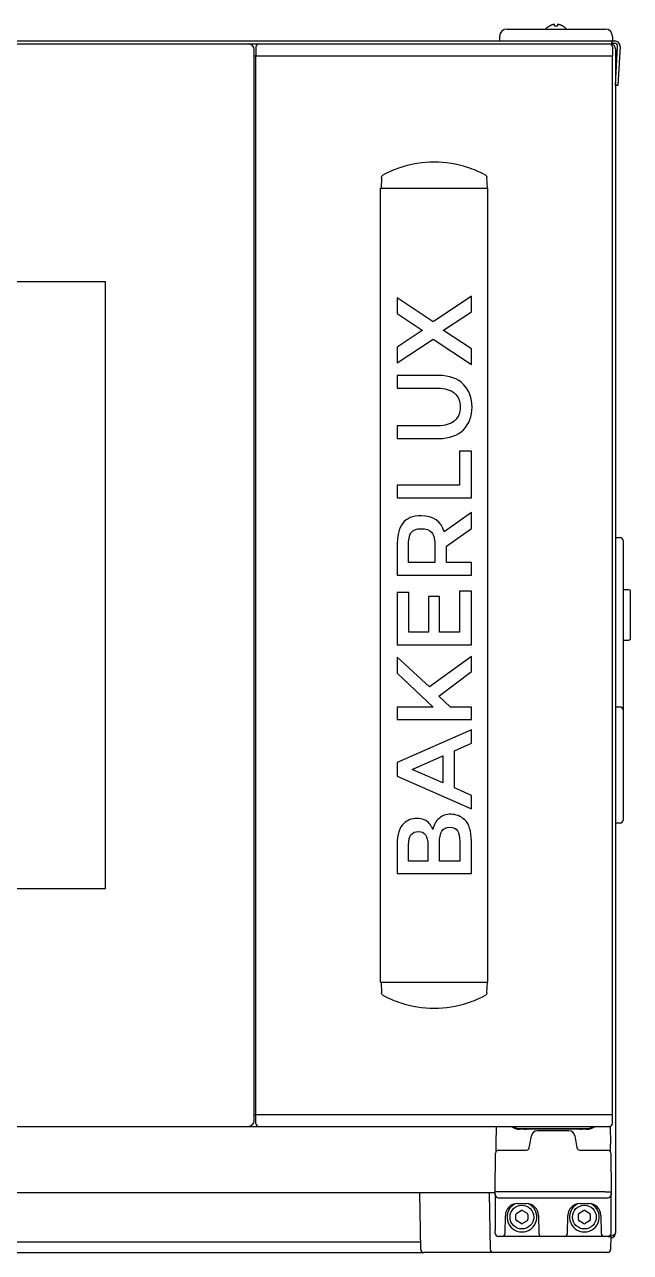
# Model space of a CAD drawing. Header units: millimetres. Extents: x -16733 to -11990, y 4098 to 7122.
# Drawn here: x -13584.8 to -13381, y 5611.4 to 6024.3 of the extents above; entities that cross this region are included whole.
import ezdxf

# ---------------------------------------------------------------- set-up
doc = ezdxf.new("R2010")
doc.units = ezdxf.units.MM
doc.header["$LTSCALE"] = 346.5
doc.layers.get('0').update_dxf_attribs({"linetype": 'CONTINUOUS'})

msp = doc.modelspace()

# ---------------------------------------------------------------- linework, layer by layer
at = {"color": 7, "linetype": 'Continuous'}
for p, q in [((-13425.04, 6020.34), (-13425.04, 6020.3)), ((-13425.04, 6020.3), (-13425.02, 6019.04)), ((-13422.54, 6022.8), (-13389.54, 6022.8)), ((-13408.34, 6023.74), (-13408.34, 6023.78)), ((-13406.54, 6023.74), (-13406.54, 6024.29)), ((-13405.54, 6024.29), (-13405.54, 6023.74)), ((-13403.74, 6023.78), (-13403.74, 6023.74)), ((-13387.04, 6020.3), (-13387.06, 6019.04)), ((-13387.04, 6020.34), (-13387.04, 6020.3)), ((-13983.88, 6017.8), (-13388.09, 6017.8)), ((-13949.8, 6018.8), (-13386.34, 6018.8)), ((-13506.99, 6016.81), (-13507.04, 6013.8)), ((-13387.34, 6018.8), (-13386.34, 6018.8)), ((-13387.34, 6018.8), (-13387.34, 6017.44)), ((-13387.34, 6017.44), (-13387.34, 6018.8)), ((-13387.34, 6018), (-13386.34, 6018)), ((-13387.09, 6016.81), (-13387.04, 6013.8)), ((-13386.03, 6003.84), (-13385.34, 6016.95)), ((-13384.54, 6016.9), (-13385.23, 6003.8)), ((-13507.54, 5655.8), (-13507.54, 6015.8)), ((-13507.54, 6013.8), (-13387.04, 6013.8)), ((-13507.04, 6013.8), (-13387.04, 6013.8)), ((-13507.04, 5657.8), (-13507.04, 6013.8)), ((-13507.04, 5657.8), (-13507.04, 6013.8)), ((-13387.04, 5657.8), (-13387.04, 6013.8)), ((-13386.04, 6016.1), (-13386.04, 5618)), ((-13385.23, 6003.8), (-13386.03, 6003.84)), ((-13464.79, 5972.88), (-13464.92, 5969.29)), ((-13429.16, 5969.29), (-13429.29, 5972.88)), ((-13465.04, 5969.3), (-13429.04, 5969.3)), ((-13465.04, 5702.3), (-13465.04, 5969.3)), ((-13429.04, 5702.3), (-13429.04, 5969.3)), ((-13557.54, 5937.8), (-13814.54, 5937.8)), ((-13557.54, 5733.8), (-13557.54, 5937.8)), ((-13447.38, 5924.38), (-13459.54, 5932.36)), ((-13459.54, 5932.36), (-13459.54, 5927.14)), ((-13434.54, 5932.97), (-13447.38, 5924.38)), ((-13434.54, 5927.71), (-13434.54, 5932.97)), ((-13459.54, 5927.14), (-13451.1, 5921.56)), ((-13443.95, 5921.56), (-13434.54, 5927.71)), ((-13451.1, 5921.38), (-13459.54, 5915.8)), ((-13451.1, 5921.56), (-13451.1, 5921.38)), ((-13443.95, 5921.38), (-13443.95, 5921.56)), ((-13434.54, 5915.23), (-13443.95, 5921.38)), ((-13459.54, 5910.58), (-13447.38, 5918.55)), ((-13447.38, 5918.55), (-13434.54, 5909.97)), ((-13459.54, 5915.8), (-13459.54, 5910.58)), ((-13434.54, 5909.97), (-13434.54, 5915.23)), ((-13445.52, 5906.29), (-13459.54, 5906.29)), ((-13459.54, 5906.29), (-13459.54, 5902.07)), ((-13459.54, 5902.07), (-13445.7, 5902.07)), ((-13445.7, 5889.33), (-13459.54, 5889.33)), ((-13459.54, 5889.33), (-13459.54, 5885.11)), ((-13459.54, 5885.11), (-13445.52, 5885.11)), ((-13434.54, 5880.82), (-13438.55, 5880.82)), ((-13438.55, 5880.82), (-13438.55, 5869.41)), ((-13434.54, 5865.19), (-13434.54, 5880.82)), ((-13438.55, 5869.41), (-13459.54, 5869.41)), ((-13459.54, 5869.41), (-13459.54, 5865.19)), ((-13459.54, 5865.19), (-13434.54, 5865.19)), ((-13434.54, 5860.26), (-13443.63, 5853.71)), ((-13434.54, 5854.89), (-13434.54, 5860.26)), ((-13442.95, 5848.92), (-13434.54, 5854.89)), ((-13386.04, 5851.8), (-13384.54, 5851.8)), ((-13459.54, 5848.45), (-13459.54, 5839.15)), ((-13455.71, 5843.38), (-13455.71, 5848.74)), ((-13446.77, 5848.63), (-13446.77, 5843.38)), ((-13442.95, 5843.38), (-13442.95, 5848.92)), ((-13383.54, 5850.8), (-13383.54, 5756.8)), ((-13446.77, 5843.38), (-13455.71, 5843.38)), ((-13434.54, 5843.38), (-13442.95, 5843.38)), ((-13434.54, 5839.15), (-13434.54, 5843.38)), ((-13459.54, 5839.15), (-13434.54, 5839.15)), ((-13455.57, 5833.33), (-13459.54, 5833.33)), ((-13459.54, 5833.33), (-13459.54, 5815.76)), ((-13455.57, 5819.98), (-13455.57, 5833.33)), ((-13445.2, 5831.97), (-13448.95, 5831.97)), ((-13448.95, 5831.97), (-13448.95, 5819.98)), ((-13445.2, 5819.98), (-13445.2, 5831.97)), ((-13434.54, 5833.75), (-13438.51, 5833.75)), ((-13438.51, 5833.75), (-13438.51, 5819.98)), ((-13434.54, 5815.76), (-13434.54, 5833.75)), ((-13381.54, 5834.26), (-13383.54, 5834.27)), ((-13381.04, 5817.83), (-13381.04, 5833.76)), ((-13448.95, 5819.98), (-13455.57, 5819.98)), ((-13438.51, 5819.98), (-13445.2, 5819.98)), ((-13459.54, 5815.76), (-13434.54, 5815.76)), ((-13383.54, 5817.33), (-13381.54, 5817.33)), ((-13448.6, 5801.57), (-13459.54, 5811.62)), ((-13459.54, 5811.62), (-13459.54, 5806.25)), ((-13434.54, 5811.76), (-13448.6, 5801.57)), ((-13434.54, 5806.75), (-13434.54, 5811.76)), ((-13459.54, 5806.25), (-13447.35, 5794.81)), ((-13445.49, 5798.45), (-13434.54, 5806.75)), ((-13441.55, 5794.81), (-13445.49, 5798.45)), ((-13447.35, 5794.81), (-13459.54, 5794.81)), ((-13459.54, 5794.81), (-13459.54, 5790.59)), ((-13434.54, 5794.81), (-13441.55, 5794.81)), ((-13434.54, 5790.59), (-13434.54, 5794.81)), ((-13384.54, 5794.8), (-13386.04, 5794.8)), ((-13459.54, 5790.59), (-13434.54, 5790.59)), ((-13434.54, 5787.12), (-13459.54, 5776.1)), ((-13434.54, 5782.61), (-13434.54, 5787.12)), ((-13440.23, 5780.11), (-13434.54, 5782.61)), ((-13454.43, 5773.85), (-13444.13, 5778.39)), ((-13444.13, 5778.39), (-13444.13, 5769.31)), ((-13440.23, 5767.59), (-13440.23, 5780.11)), ((-13459.54, 5776.1), (-13459.54, 5771.59)), ((-13444.13, 5769.31), (-13454.43, 5773.85)), ((-13459.54, 5771.59), (-13434.54, 5760.58)), ((-13434.54, 5765.08), (-13440.23, 5767.59)), ((-13434.54, 5760.58), (-13434.54, 5765.08)), ((-13384.54, 5755.8), (-13386.04, 5755.8)), ((-13459.54, 5748.53), (-13459.54, 5738.8)), ((-13455.64, 5743.02), (-13455.64, 5748.42)), ((-13449.17, 5748.38), (-13449.17, 5743.02)), ((-13445.27, 5743.02), (-13445.27, 5749.1)), ((-13438.44, 5749.63), (-13438.44, 5743.02)), ((-13434.54, 5738.8), (-13434.54, 5749.74)), ((-13449.17, 5743.02), (-13455.64, 5743.02)), ((-13438.44, 5743.02), (-13445.27, 5743.02)), ((-13459.54, 5738.8), (-13434.54, 5738.8)), ((-13814.54, 5733.8), (-13557.54, 5733.8)), ((-13465.04, 5702.3), (-13429.04, 5702.3)), ((-13464.92, 5702.3), (-13464.79, 5698.72)), ((-13429.29, 5698.72), (-13429.16, 5702.3)), ((-13507.54, 5657.8), (-13387.04, 5657.8)), ((-13506.99, 5654.78), (-13507.04, 5657.8)), ((-13387.09, 5654.78), (-13387.04, 5657.8)), ((-13983.88, 5653.8), (-13388.09, 5653.8)), ((-13426.25, 5653.8), (-13426.31, 5647.85)), ((-13395.77, 5652.8), (-13418.31, 5652.8)), ((-13418.1, 5653.05), (-13395.98, 5653.05)), ((-13388.36, 5653.8), (-13388.35, 5653.8)), ((-13388.35, 5653.8), (-13388.35, 5653.8)), ((-13387.83, 5653.85), (-13387.78, 5647.82)), ((-13415.05, 5646.56), (-13414.33, 5650.64)), ((-13401.72, 5652.3), (-13412.36, 5652.3)), ((-13399.75, 5650.64), (-13399.03, 5646.56)), ((-13426.54, 5631.8), (-13426.43, 5644.81)), ((-13426.33, 5646.06), (-13426.34, 5645.47)), ((-13426.34, 5645.47), (-13426.34, 5645.2)), ((-13426.32, 5646.87), (-13426.33, 5646.06)), ((-13426.31, 5647.85), (-13426.32, 5646.87)), ((-13425.43, 5645.8), (-13416.03, 5645.8)), ((-13398.06, 5645.8), (-13388.65, 5645.8)), ((-13387.77, 5646.81), (-13387.78, 5647.82)), ((-13387.76, 5646.16), (-13387.77, 5646.81)), ((-13387.75, 5645.55), (-13387.76, 5646.16)), ((-13387.74, 5645.2), (-13387.75, 5645.55)), ((-13387.65, 5644.81), (-13387.54, 5631.8)), ((-13428.54, 5631.4), (-13943.54, 5631.4)), ((-13451.56, 5612.38), (-13451.89, 5631.4)), ((-13426.54, 5631.4), (-13428.54, 5631.4)), ((-13428.54, 5631.4), (-13428.21, 5612.38)), ((-13426.52, 5630.78), (-13426.54, 5631.8)), ((-13426.54, 5631.13), (-13426.54, 5618.8)), ((-13425.52, 5629.8), (-13388.56, 5629.8)), ((-13389.54, 5631.8), (-13424.54, 5631.8)), ((-13387.54, 5631.8), (-13387.56, 5630.78)), ((-13387.54, 5618.8), (-13387.54, 5631.13)), ((-13423.22, 5617.78), (-13423.11, 5623.87)), ((-13419.54, 5622.43), (-13419.54, 5624.16)), ((-13419.29, 5624.6), (-13417.79, 5625.46)), ((-13419.11, 5627.8), (-13415.97, 5627.8)), ((-13417.29, 5625.46), (-13415.79, 5624.6)), ((-13415.54, 5624.16), (-13415.54, 5622.43)), ((-13411.97, 5623.87), (-13411.87, 5617.78)), ((-13402.22, 5617.78), (-13402.11, 5623.87)), ((-13398.54, 5622.43), (-13398.54, 5624.16)), ((-13398.29, 5624.6), (-13396.79, 5625.46)), ((-13398.11, 5627.8), (-13394.97, 5627.8)), ((-13396.29, 5625.46), (-13394.79, 5624.6)), ((-13394.54, 5624.16), (-13394.54, 5622.43)), ((-13390.97, 5623.87), (-13390.87, 5617.78)), ((-13386.01, 5626.2), (-13386.04, 5626.2)), ((-13417.79, 5621.13), (-13419.29, 5622)), ((-13415.79, 5622), (-13417.29, 5621.13)), ((-13396.79, 5621.13), (-13398.29, 5622)), ((-13394.79, 5622), (-13396.29, 5621.13)), ((-13426.52, 5617.78), (-13426.54, 5618.8)), ((-13388.56, 5616.8), (-13425.52, 5616.8)), ((-13388.56, 5616.8), (-13388.28, 5616.84)), ((-13388.32, 5616.83), (-13388.56, 5616.8)), ((-13388.56, 5616.8), (-13387.84, 5616.8)), ((-13387.67, 5616.87), (-13387.71, 5612.39)), ((-13387.56, 5617.78), (-13387.54, 5618.8)), ((-13387.56, 5617.78), (-13387.56, 5617.78)), ((-13451.6, 5614.8), (-13920.48, 5614.8)), ((-13921.52, 5611.4), (-13450.56, 5611.4)), ((-13388.71, 5611.4), (-13450.56, 5611.4))]:
    msp.add_line(p, q, dxfattribs=at)
for centre in [(-13417.54, 5623.3), (-13396.54, 5623.3)]:
    msp.add_circle(centre, 4, dxfattribs=at)
for centre, radius, start, end in [((-13422.54, 6020.3), 2.5, 90, 179), ((-13405.84, 6019.68), 4.8, 121.3727, 139.1838), ((-13405.85, 6019.69), 4.75, 118.9687, 121.5341), ((-13405.86, 6019.69), 4.75, 118.0074, 118.9684), ((-13405.86, 6019.7), 4.75, 116.6813, 118.0074), ((-13405.86, 6019.7), 4.74, 115.5402, 116.6812), ((-13405.86, 6019.7), 4.74, 114.5722, 115.5402), ((-13405.86, 6019.71), 4.73, 113.3175, 114.5722), ((-13405.87, 6019.71), 4.73, 112.5474, 113.3174), ((-13405.87, 6019.72), 4.72, 111.0025, 112.5476), ((-13405.87, 6019.73), 4.72, 110.5181, 111.0023), ((-13405.87, 6019.74), 4.7, 108.4656, 110.5187), ((-13405.88, 6019.75), 4.68, 107.3773, 108.465), ((-13405.89, 6019.77), 4.67, 106.3949, 107.3772), ((-13405.89, 6019.8), 4.64, 104.3176, 106.3964), ((-13406.79, 6022.3), 2.01, 95.2585, 97.2741), ((-13406.79, 6022.32), 1.98, 94.6009, 95.2558), ((-13406.79, 6022.34), 1.97, 93.2167, 94.6016), ((-13406.79, 6022.35), 1.96, 92.3765, 93.2159), ((-13406.79, 6022.35), 1.95, 91.1545, 92.3767), ((-13406.79, 6022.36), 1.95, 89.0741, 91.1541), ((-13406.79, 6022.36), 1.95, 88.0037, 89.0738), ((-13406.79, 6022.35), 1.96, 86.9771, 88.0037), ((-13406.79, 6022.34), 1.97, 85.714, 86.9766), ((-13406.79, 6022.33), 1.98, 84.8627, 85.7144), ((-13406.8, 6022.3), 2.01, 82.7256, 84.8598), ((-13406.04, 6019.98), 3.8, 82.4351, 97.5649), ((-13405.29, 6022.3), 2.01, 95.1401, 97.2744), ((-13405.29, 6022.33), 1.98, 94.2856, 95.1372), ((-13405.29, 6022.34), 1.97, 93.0233, 94.286), ((-13405.29, 6022.35), 1.96, 91.9964, 93.0228), ((-13405.29, 6022.36), 1.95, 90.9261, 91.9964), ((-13405.29, 6022.36), 1.95, 88.8459, 90.9258), ((-13405.29, 6022.35), 1.96, 87.6234, 88.8455), ((-13405.29, 6022.35), 1.96, 86.7841, 87.6235), ((-13405.29, 6022.34), 1.97, 85.3984, 86.7833), ((-13405.29, 6022.32), 1.98, 84.7442, 85.3991), ((-13405.3, 6022.3), 2.01, 82.7259, 84.7415), ((-13406.19, 6019.8), 4.64, 73.6036, 75.6824), ((-13406.2, 6019.77), 4.67, 72.6228, 73.6051), ((-13406.2, 6019.75), 4.68, 71.535, 72.6227), ((-13406.21, 6019.74), 4.7, 69.4813, 71.5344), ((-13406.21, 6019.73), 4.72, 68.9977, 69.4819), ((-13406.21, 6019.72), 4.72, 67.4524, 68.9975), ((-13406.22, 6019.71), 4.73, 66.6826, 67.4526), ((-13406.22, 6019.71), 4.73, 65.4278, 66.6825), ((-13406.22, 6019.7), 4.74, 64.4598, 65.4278), ((-13406.22, 6019.7), 4.74, 63.3188, 64.4598), ((-13406.22, 6019.7), 4.75, 61.9926, 63.3187), ((-13406.23, 6019.69), 4.75, 61.0316, 61.9926), ((-13406.23, 6019.69), 4.75, 58.4659, 61.0313), ((-13406.24, 6019.68), 4.8, 40.8162, 58.6273), ((-13389.54, 6020.3), 2.5, 1, 90), ((-13509.54, 6015.8), 2, 0, 90), ((-13505.99, 6016.8), 1, 90, 179), ((-13424.77, 6019.05), 0.25, 181, 270), ((-13388.09, 6016.8), 1, 1, 90), ((-13387.84, 6016.1), 1.8, 0, 73.8685), ((-13387.31, 6019.05), 0.25, 270, 359), ((-13386.34, 6017), 1.8, 357, 90), ((-13386.34, 6017), 1, 357, 90), ((-13446.99, 5941.45), 36.6, 107.9493, 118.1581), ((-13447.04, 5941.57), 36.48, 72.0646, 107.9354), ((-13447.09, 5941.45), 36.6, 61.8419, 72.0508), ((-13384.54, 5850.8), 1, 0, 90), ((-13381.54, 5833.76), 0.5, 0, 89.8596), ((-13381.54, 5817.83), 0.5, 270.1404, 360), ((-13384.54, 5793.8), 1, 0, 90), ((-13384.54, 5756.8), 1, 270, 0), ((-13446.99, 5730.14), 36.6, 241.8419, 252.0508), ((-13447.04, 5730.02), 36.48, 252.0646, 287.9354), ((-13447.09, 5730.14), 36.6, 287.9493, 298.1581), ((-13509.54, 5655.8), 2, 270, 0), ((-13505.99, 5654.8), 1, 181, 270), ((-13418.31, 5657.3), 4.5, 231.256, 270), ((-13418.1, 5657.55), 4.5, 236.4436, 270), ((-13416.77, 5657.3), 4.5, 270, 288.6843), ((-13397.31, 5657.3), 4.5, 251.3157, 270), ((-13395.98, 5657.55), 4.5, 270, 303.5564), ((-13395.77, 5657.3), 4.5, 270, 308.5562), ((-13388.09, 5654.8), 1, 270, 359), ((-13412.36, 5650.3), 2, 90, 170), ((-13401.72, 5650.3), 2, 10, 90), ((-13425.43, 5644.8), 1, 90, 179.5), ((-13416.03, 5646.8), 1, 270, 346.4196), ((-13398.06, 5646.8), 1, 193.5804, 270), ((-13388.65, 5644.8), 1, 0.5, 90), ((-13425.52, 5630.8), 1, 181, 270), ((-13388.56, 5630.8), 1, 270, 359), ((-13419.11, 5623.8), 4, 90, 179), ((-13417.54, 5623.3), 5, 116.5949, 63.4291), ((-13419.04, 5624.16), 0.5, 120, 180), ((-13417.54, 5625.03), 0.5, 60, 120), ((-13415.97, 5623.8), 4, 1, 90), ((-13416.04, 5624.16), 0.5, 0, 60), ((-13398.11, 5623.8), 4, 90, 179), ((-13396.54, 5623.3), 5, 116.5949, 63.4291), ((-13398.04, 5624.16), 0.5, 120, 180), ((-13396.54, 5625.03), 0.5, 60, 120), ((-13394.97, 5623.8), 4, 1, 90), ((-13395.04, 5624.16), 0.5, 0, 60), ((-13419.04, 5622.43), 0.5, 180, 240), ((-13417.54, 5621.57), 0.5, 240, 300), ((-13416.04, 5622.43), 0.5, 300, 0), ((-13398.04, 5622.43), 0.5, 180, 240), ((-13396.54, 5621.57), 0.5, 240, 300), ((-13395.04, 5622.43), 0.5, 300, 0), ((-13425.52, 5617.8), 1, 181, 270), ((-13424.22, 5617.8), 1, 270, 359), ((-13410.87, 5617.8), 1, 181, 270), ((-13403.22, 5617.8), 1, 270, 359), ((-13389.87, 5617.8), 1, 181, 270), ((-13388.56, 5617.8), 1, 270, 359), ((-13387.84, 5618), 1.8, 275.3526, 0), ((-13450.56, 5612.4), 1, 181, 270), ((-13427.21, 5612.4), 1, 181, 270), ((-13388.71, 5612.4), 1, 270, 359.5)]:
    msp.add_arc(centre, radius, start, end, dxfattribs=at)
for points in [[(-13464.79, 5972.88), (-13464.78, 5973.21), (-13464.56, 5973.57), (-13464.27, 5973.72)], [(-13429.82, 5973.72), (-13429.52, 5973.57), (-13429.3, 5973.21), (-13429.29, 5972.88)], [(-13437.2, 5903.31), (-13439.12, 5905.28), (-13441.91, 5906.29), (-13445.52, 5906.29)], [(-13445.7, 5902.07), (-13443.41, 5902.07), (-13441.59, 5901.49), (-13440.26, 5900.36)], [(-13434.29, 5895.7), (-13434.29, 5898.78), (-13435.26, 5901.32), (-13437.2, 5903.31)], [(-13440.26, 5900.36), (-13438.9, 5899.2), (-13438.26, 5897.63), (-13438.26, 5895.7)], [(-13438.26, 5895.7), (-13438.26, 5893.73), (-13438.9, 5892.19), (-13440.26, 5891.04)], [(-13437.18, 5888.07), (-13435.26, 5890.05), (-13434.29, 5892.59), (-13434.29, 5895.7)], [(-13440.26, 5891.04), (-13441.59, 5889.91), (-13443.41, 5889.33), (-13445.7, 5889.33)], [(-13445.52, 5885.11), (-13441.91, 5885.11), (-13439.12, 5886.08), (-13437.18, 5888.07)], [(-13457.61, 5856.64), (-13458.9, 5855), (-13459.54, 5852.25), (-13459.54, 5848.45)], [(-13451.42, 5859.11), (-13454.25, 5859.11), (-13456.32, 5858.29), (-13457.61, 5856.64)], [(-13443.63, 5853.71), (-13444.7, 5857.29), (-13447.27, 5859.11), (-13451.42, 5859.11)], [(-13455.71, 5848.74), (-13455.71, 5850.99), (-13455.39, 5852.57), (-13454.78, 5853.46)], [(-13454.78, 5853.46), (-13454.18, 5854.32), (-13453.07, 5854.78), (-13451.42, 5854.78)], [(-13451.42, 5854.78), (-13449.78, 5854.78), (-13448.6, 5854.36), (-13447.88, 5853.5)], [(-13447.88, 5853.5), (-13447.13, 5852.64), (-13446.77, 5850.99), (-13446.77, 5848.63)], [(-13452.92, 5757.36), (-13454.53, 5757.36), (-13456, 5756.79), (-13457.29, 5755.64)], [(-13448.56, 5755.5), (-13449.49, 5756.72), (-13450.96, 5757.36), (-13452.92, 5757.36)], [(-13445.41, 5757.36), (-13446.49, 5756.43), (-13447.17, 5755.21), (-13447.52, 5753.68)], [(-13441.48, 5758.75), (-13443.05, 5758.75), (-13444.34, 5758.29), (-13445.41, 5757.36)], [(-13436.87, 5756.96), (-13438.19, 5758.15), (-13439.73, 5758.75), (-13441.48, 5758.75)], [(-13434.54, 5749.74), (-13434.54, 5753.14), (-13435.29, 5755.54), (-13436.87, 5756.96)], [(-13458.92, 5752.88), (-13459.33, 5751.67), (-13459.54, 5750.21), (-13459.54, 5748.53)], [(-13457.29, 5755.64), (-13457.97, 5755.03), (-13458.5, 5754.1), (-13458.92, 5752.88)], [(-13454.84, 5751.84), (-13454.32, 5752.57), (-13453.46, 5752.96), (-13452.28, 5752.96)], [(-13452.28, 5752.96), (-13450.21, 5752.96), (-13449.17, 5751.42), (-13449.17, 5748.38)], [(-13447.92, 5754.57), (-13447.99, 5754.71), (-13448.2, 5755.03), (-13448.56, 5755.5)], [(-13447.52, 5753.68), (-13447.7, 5754.1), (-13447.85, 5754.39), (-13447.92, 5754.57)], [(-13445.27, 5749.1), (-13445.27, 5752.64), (-13444.16, 5754.43), (-13441.94, 5754.43)], [(-13441.94, 5754.43), (-13440.59, 5754.43), (-13439.66, 5754), (-13439.15, 5753.18)], [(-13439.15, 5753.18), (-13438.65, 5752.35), (-13438.44, 5751.17), (-13438.44, 5749.63)], [(-13455.64, 5748.42), (-13455.64, 5749.96), (-13455.36, 5751.1), (-13454.84, 5751.84)], [(-13464.27, 5697.87), (-13464.56, 5698.03), (-13464.78, 5698.38), (-13464.79, 5698.72)], [(-13429.29, 5698.72), (-13429.3, 5698.38), (-13429.52, 5698.03), (-13429.82, 5697.87)]]:
    msp.add_open_spline(points, degree=3, dxfattribs=at)
for points, knots in [([(-13424.54, 5631.8), (-13424.8, 5631.8), (-13425.46, 5631.79), (-13426.13, 5631.79), (-13426.54, 5631.8)], [0, 0, 0, 0, 0.382699, 1, 1, 1, 1]), ([(-13389.54, 5631.8), (-13389.29, 5631.8), (-13388.62, 5631.79), (-13387.95, 5631.79), (-13387.54, 5631.8)], [0, 0, 0, 0, 0.382716, 1, 1, 1, 1]), ([(-13387.84, 5616.8), (-13387.61, 5616.9), (-13387.27, 5617.04), (-13386.85, 5617.24), (-13386.58, 5617.39), (-13386.35, 5617.53), (-13386.18, 5617.68), (-13386.07, 5617.83), (-13386.04, 5617.95), (-13386.04, 5618)], [0, 0, 0, 0, 0.335785, 0.490301, 0.629473, 0.749907, 0.850007, 0.93119, 1, 1, 1, 1])]:
    msp.add_open_spline(points, degree=3, knots=knots, dxfattribs=at)

doc.saveas('drawing.dxf')
